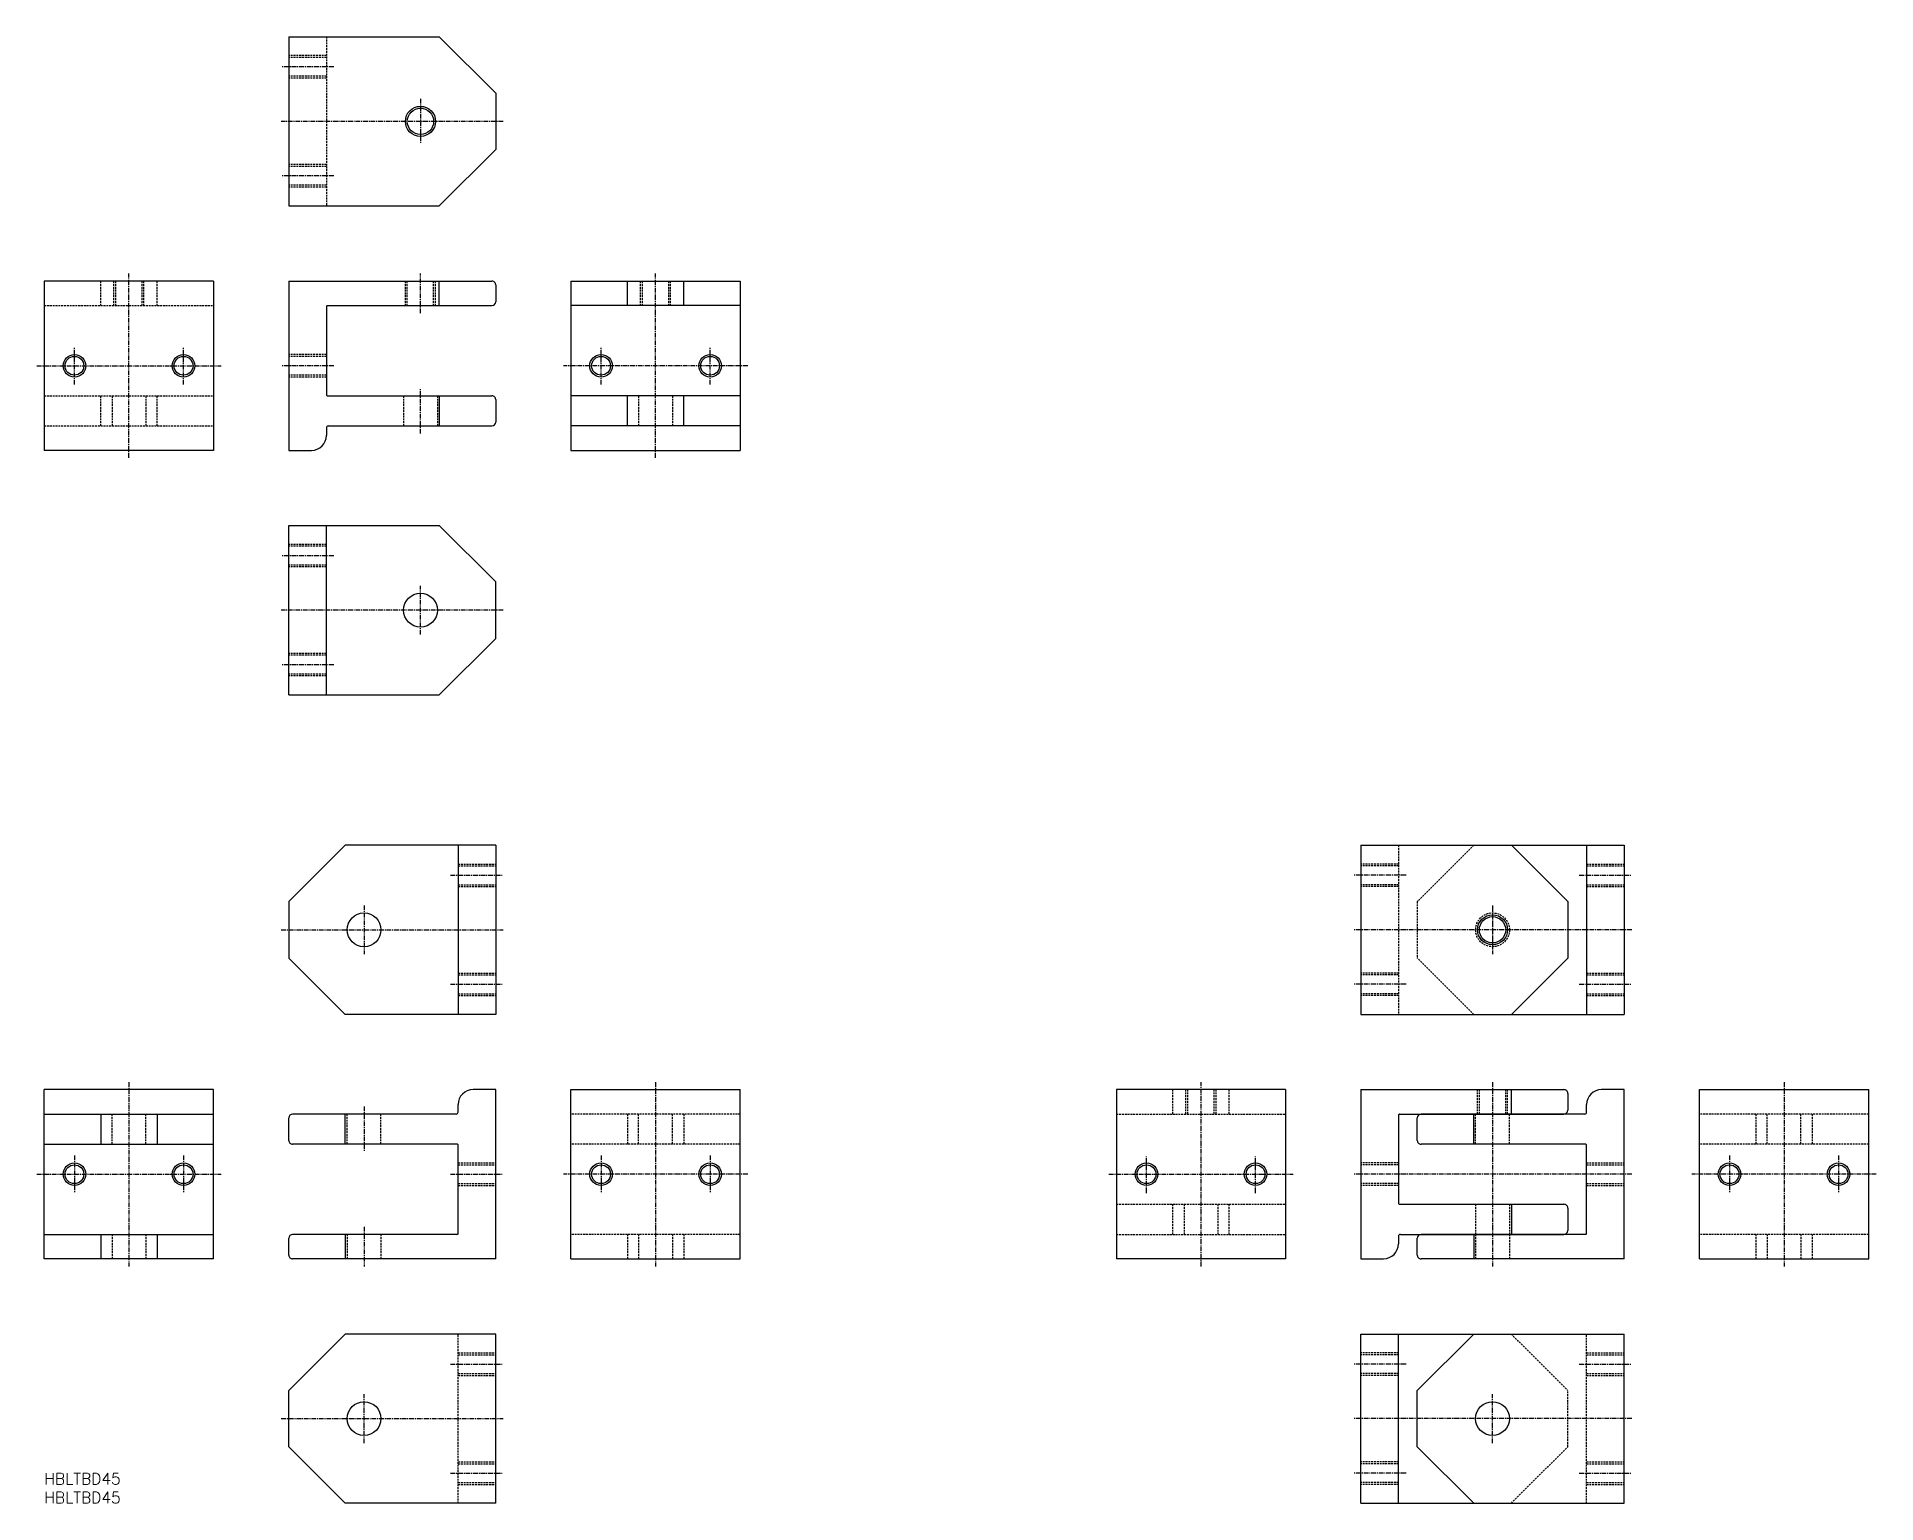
# Model space of a CAD drawing. Extents: x -2 to 487, y 0 to 390.
import ezdxf

# ---------------------------------------------------------------- set-up
doc = ezdxf.new("R2010")
doc.units = 0
doc.linetypes.add('CENTER', pattern=[2, 1.25, -0.25, 0.25, -0.25])
doc.linetypes.add('DASHED', pattern=[0.75, 0.5, -0.25])
doc.layers.get('0').update_dxf_attribs({"linetype": 'CONTINUOUS'})
doc.layers.add('CENTER', color=1, linetype='CENTER')
doc.styles.get("Standard").update_dxf_attribs({"font": 'txt.shx', "height": 3, "bigfont": 'bigfont.shx'})

msp = doc.modelspace()

# ---------------------------------------------------------------- linework, layer by layer
at = {"color": 7, "linetype": 'CONTINUOUS'}
for p, q in [((65, 390), (105, 390)), ((65, 390), (65, 345)), ((105, 390), (120, 375)), ((120, 375), (120, 360)), ((105, 345), (120, 360)), ((65, 345), (105, 345)), ((0, 325), (0, 280)), ((45, 325), (0, 325)), ((45, 325), (45, 280)), ((65, 325), (119, 325)), ((65, 325), (65, 280)), ((105, 318.5), (105, 325)), ((120, 324), (120, 319.5)), ((140, 325), (140, 280)), ((140, 325), (185, 325)), ((155, 318.5), (155, 325)), ((170, 318.5), (170, 325)), ((185, 325), (185, 280)), ((75, 318.200001), (75, 294.799999)), ((75.300048, 318.5), (119, 318.5)), ((185, 318.5), (140, 318.5)), ((75.300048, 294.5), (119, 294.5)), ((105, 294.5), (105, 286.5)), ((120, 293.5), (120, 287.5)), ((185, 294.5), (140, 294.5)), ((155, 286.5), (155, 294.5)), ((170, 286.5), (170, 294.5)), ((75, 285.999999), (75, 284)), ((75.5, 286.5), (119, 286.5)), ((185, 286.5), (140, 286.5)), ((45, 280), (0, 280)), ((65, 280), (71, 280)), ((140, 280), (185, 280)), ((65, 260), (105, 260)), ((65, 215), (65, 260)), ((75, 214.999997), (75, 260.000004)), ((105, 260), (120, 245)), ((120, 230), (120, 245)), ((105, 215), (120, 230)), ((65, 215), (105, 215)), ((80, 175), (65, 160)), ((120, 175), (80, 175)), ((110, 175.000003), (110, 129.999996)), ((120, 175), (120, 130)), ((350, 175), (420, 175)), ((350, 175), (350, 130)), ((390, 175), (405, 160)), ((410, 175.000003), (410, 129.999996)), ((420, 175), (420, 130)), ((65, 160), (65, 145)), ((405, 160), (405, 145)), ((80, 130), (65, 145)), ((390, 130), (405, 145)), ((120, 130), (80, 130)), ((350, 130), (420, 130)), ((0, 65), (0, 110)), ((45, 110), (0, 110)), ((45, 65), (45, 110)), ((120, 110), (114, 110)), ((120, 65), (120, 110)), ((140, 65), (140, 110)), ((140, 110), (185, 110)), ((185, 65), (185, 110)), ((285, 110), (285, 65)), ((330, 110), (285, 110)), ((330, 110), (330, 65)), ((350, 110), (404, 110)), ((350, 110), (350, 65)), ((390, 103.5), (390, 110)), ((405, 109), (405, 104.5)), ((420, 110), (414, 110)), ((420, 65), (420, 110)), ((440, 65), (440, 110)), ((440, 110), (485, 110)), ((485, 65), (485, 110)), ((0, 103.5), (45, 103.5)), ((15, 103.5), (15, 95.5)), ((30, 103.5), (30, 95.5)), ((109.5, 103.5), (66, 103.5)), ((80, 95.5), (80, 103.5)), ((110, 104.000001), (110, 106)), ((360, 103.200001), (360, 79.799999)), ((360.300048, 103.5), (404, 103.5)), ((409.5, 103.5), (366, 103.5)), ((380, 95.5), (380, 103.5)), ((410, 104.000001), (410, 106)), ((65, 96.5), (65, 102.5)), ((365, 96.5), (365, 102.5)), ((0, 95.5), (45, 95.5)), ((109.699952, 95.5), (66, 95.5)), ((110, 71.799999), (110, 95.200001)), ((409.699952, 95.5), (366, 95.5)), ((410, 71.799999), (410, 95.200001)), ((360.300048, 79.5), (404, 79.5)), ((390, 79.5), (390, 71.5)), ((405, 78.5), (405, 72.5)), ((0, 71.5), (45, 71.5)), ((15, 71.5), (15, 65)), ((30, 71.5), (30, 65)), ((65, 66), (65, 70.5)), ((109.699952, 71.5), (66, 71.5)), ((80, 71.5), (80, 65)), ((360, 70.999999), (360, 69)), ((360.5, 71.5), (404, 71.5)), ((365, 66), (365, 70.5)), ((409.699952, 71.5), (366, 71.5)), ((380, 71.5), (380, 65)), ((45, 65), (0, 65)), ((120, 65), (66, 65)), ((140, 65), (185, 65)), ((330, 65), (285, 65)), ((350, 65), (356, 65)), ((420, 65), (366, 65)), ((440, 65), (485, 65)), ((80, 45), (65, 30)), ((120, 45), (80, 45)), ((120, 0), (120, 45)), ((350, 45), (420, 45)), ((350, 0), (350, 45)), ((360, -0.000003), (360, 45.000004)), ((380, 45), (365, 30)), ((420, 0), (420, 45)), ((65, 15), (65, 30)), ((365, 15), (365, 30)), ((80, 0), (65, 15)), ((380, 0), (365, 15)), ((120, 0), (80, 0)), ((350, 0), (420, 0))]:
    msp.add_line(p, q, dxfattribs=at)
at = {"color": 3, "linetype": 'DASHED'}
for p, q in [((75, 390.000003), (75, 344.999996)), ((75, 385), (65, 385)), ((75, 384.5), (65, 384.5)), ((75, 379.5), (65, 379.5)), ((75, 379), (65, 379)), ((75, 356), (65, 356)), ((75, 355.5), (65, 355.5)), ((75, 350.5), (65, 350.5)), ((75, 350), (65, 350)), ((15, 318.5), (15, 325)), ((18.5, 318.5), (18.5, 325)), ((19, 318.5), (19, 325)), ((26, 318.5), (26, 325)), ((26.5, 318.5), (26.5, 325)), ((30, 318.5), (30, 325)), ((96, 318.5), (96, 325)), ((96.5, 318.5), (96.5, 325)), ((103.5, 318.5), (103.5, 325)), ((104, 318.5), (104, 325)), ((158.5, 318.5), (158.5, 325)), ((159, 318.5), (159, 325)), ((166, 318.5), (166, 325)), ((166.5, 318.5), (166.5, 325)), ((0, 318.5), (45, 318.5)), ((75, 305.5), (65, 305.5)), ((75, 305), (65, 305)), ((75, 300), (65, 300)), ((75, 299.5), (65, 299.5)), ((0, 294.5), (45, 294.5)), ((15, 286.5), (15, 294.5)), ((18, 294.5), (18, 286.5)), ((27, 294.5), (27, 286.5)), ((30, 286.5), (30, 294.5)), ((95.5, 294.5), (95.5, 286.5)), ((104.5, 294.5), (104.5, 286.5)), ((158, 294.5), (158, 286.5)), ((167, 294.5), (167, 286.5)), ((0, 286.5), (45, 286.5)), ((75, 255), (65, 255)), ((75, 254.5), (65, 254.5)), ((75, 249.5), (65, 249.5)), ((75, 249), (65, 249)), ((75, 226), (65, 226)), ((75, 225.5), (65, 225.5)), ((75, 220.5), (65, 220.5)), ((75, 220), (65, 220)), ((360, 175.000003), (360, 129.999996)), ((380, 175), (365, 160)), ((110, 170), (120, 170)), ((110, 169.5), (120, 169.5)), ((360, 170), (350, 170)), ((360, 169.5), (350, 169.5)), ((410, 170), (420, 170)), ((410, 169.5), (420, 169.5)), ((110, 164.5), (120, 164.5)), ((110, 164), (120, 164)), ((360, 164.5), (350, 164.5)), ((360, 164), (350, 164)), ((410, 164.5), (420, 164.5)), ((410, 164), (420, 164)), ((365, 160), (365, 145)), ((380, 130), (365, 145)), ((110, 141), (120, 141)), ((110, 140.5), (120, 140.5)), ((360, 141), (350, 141)), ((360, 140.5), (350, 140.5)), ((410, 141), (420, 141)), ((410, 140.5), (420, 140.5)), ((110, 135.5), (120, 135.5)), ((110, 135), (120, 135)), ((360, 135.5), (350, 135.5)), ((360, 135), (350, 135)), ((410, 135.5), (420, 135.5)), ((410, 135), (420, 135)), ((300, 103.5), (300, 110)), ((303.5, 103.5), (303.5, 110)), ((304, 103.5), (304, 110)), ((311, 103.5), (311, 110)), ((311.5, 103.5), (311.5, 110)), ((315, 103.5), (315, 110)), ((381, 103.5), (381, 110)), ((381.5, 103.5), (381.5, 110)), ((388.5, 103.5), (388.5, 110)), ((389, 103.5), (389, 110)), ((18, 95.5), (18, 103.5)), ((27, 95.5), (27, 103.5)), ((80.5, 95.5), (80.5, 103.5)), ((89.5, 95.5), (89.5, 103.5)), ((185, 103.5), (140, 103.5)), ((155, 103.5), (155, 95.5)), ((158, 95.5), (158, 103.5)), ((167, 95.5), (167, 103.5)), ((170, 103.5), (170, 95.5)), ((285, 103.5), (330, 103.5)), ((380.5, 95.5), (380.5, 103.5)), ((389.5, 95.5), (389.5, 103.5)), ((485, 103.5), (440, 103.5)), ((455, 103.5), (455, 95.5)), ((458, 95.5), (458, 103.5)), ((467, 95.5), (467, 103.5)), ((470, 103.5), (470, 95.5)), ((185, 95.5), (140, 95.5)), ((485, 95.5), (440, 95.5)), ((110, 90.5), (120, 90.5)), ((110, 90), (120, 90)), ((360, 90.5), (350, 90.5)), ((360, 90), (350, 90)), ((410, 90.5), (420, 90.5)), ((410, 90), (420, 90)), ((110, 85), (120, 85)), ((110, 84.5), (120, 84.5)), ((360, 85), (350, 85)), ((360, 84.5), (350, 84.5)), ((410, 85), (420, 85)), ((410, 84.5), (420, 84.5)), ((285, 79.5), (330, 79.5)), ((300, 71.5), (300, 79.5)), ((303, 79.5), (303, 71.5)), ((312, 79.5), (312, 71.5)), ((315, 71.5), (315, 79.5)), ((380.5, 79.5), (380.5, 71.5)), ((389.5, 79.5), (389.5, 71.5)), ((18, 71.5), (18, 65)), ((27, 71.5), (27, 65)), ((80.5, 71.5), (80.5, 65)), ((89.5, 71.5), (89.5, 65)), ((185, 71.5), (140, 71.5)), ((155, 71.5), (155, 65)), ((158, 71.5), (158, 65)), ((167, 71.5), (167, 65)), ((170, 71.5), (170, 65)), ((285, 71.5), (330, 71.5)), ((380.5, 71.5), (380.5, 65)), ((389.5, 71.5), (389.5, 65)), ((485, 71.5), (440, 71.5)), ((455, 71.5), (455, 65)), ((458, 71.5), (458, 65)), ((467, 71.5), (467, 65)), ((470, 71.5), (470, 65)), ((110, -0.000003), (110, 45.000004)), ((390, 45), (405, 30)), ((410, -0.000003), (410, 45.000004)), ((110, 40), (120, 40)), ((110, 39.5), (120, 39.5)), ((360, 40), (350, 40)), ((360, 39.5), (350, 39.5)), ((410, 40), (420, 40)), ((410, 39.5), (420, 39.5)), ((110, 34.5), (120, 34.5)), ((360, 34.5), (350, 34.5)), ((410, 34.5), (420, 34.5)), ((110, 34), (120, 34)), ((360, 34), (350, 34)), ((405, 15), (405, 30)), ((410, 34), (420, 34)), ((390, 0), (405, 15)), ((110, 11), (120, 11)), ((110, 10.5), (120, 10.5)), ((360, 11), (350, 11)), ((360, 10.5), (350, 10.5)), ((410, 11), (420, 11)), ((410, 10.5), (420, 10.5)), ((110, 5.5), (120, 5.5)), ((110, 5), (120, 5)), ((360, 5.5), (350, 5.5)), ((360, 5), (350, 5)), ((410, 5.5), (420, 5.5)), ((410, 5), (420, 5))]:
    msp.add_line(p, q, dxfattribs=at)
at = {"color": 3, "linetype": 'CONTINUOUS'}
for centre, radius in [((100, 367.5), 4), ((8, 302.5), 3), ((37, 302.5), 3), ((148, 302.5), 3), ((177, 302.5), 3), ((385, 152.5), 4), ((8, 87.5), 3), ((37, 87.5), 3), ((148, 87.5), 3), ((177, 87.5), 3), ((293, 87.5), 3), ((322, 87.5), 3), ((448, 87.5), 3), ((477, 87.5), 3)]:
    msp.add_circle(centre, radius, dxfattribs=at)
at = {"color": 7, "linetype": 'CONTINUOUS'}
for centre, radius in [((100, 367.5), 3.5), ((8, 302.5), 2.5), ((37, 302.5), 2.5), ((148, 302.5), 2.5), ((177, 302.5), 2.5), ((100, 237.5), 4.5), ((85, 152.5), 4.5), ((385, 152.5), 3.5), ((8, 87.5), 2.5), ((37, 87.5), 2.5), ((148, 87.5), 2.5), ((177, 87.5), 2.5), ((293, 87.5), 2.5), ((322, 87.5), 2.5), ((448, 87.5), 2.5), ((477, 87.5), 2.5), ((85, 22.5), 4.5), ((385, 22.5), 4.5)]:
    msp.add_circle(centre, radius, dxfattribs=at)
at = {"color": 3, "linetype": 'DASHED'}
msp.add_circle((385, 152.5), 4.5, dxfattribs=at)
at = {"color": 7, "linetype": 'CONTINUOUS'}
for centre, radius, start, end in [((119, 324), 1, 0, 90.000003), ((75.300048, 318.200001), 0.3, 90.000003, 180.00001), ((119, 319.5), 1, 270, 0), ((75.300048, 294.799999), 0.3, 179.99999, 270), ((119, 293.5), 1, 0, 90.000003), ((71, 284), 4, 270, 0), ((75.5, 285.999999), 0.5, 90.000003, 180.00001), ((119, 287.5), 1, 270, 0), ((114, 106), 4, 90, 180), ((404, 109), 1, 0, 90.000003), ((414, 106), 4, 90, 180), ((66, 102.5), 1, 90, 180), ((109.5, 104.000001), 0.5, 270.000003, 0.00001), ((360.300048, 103.200001), 0.3, 90.000003, 180.00001), ((366, 102.5), 1, 90, 180), ((404, 104.5), 1, 270, 0), ((409.5, 104.000001), 0.5, 270.000003, 0.00001), ((66, 96.5), 1, 180, 270.000003), ((109.699952, 95.200001), 0.3, 359.99999, 90), ((366, 96.5), 1, 180, 270.000003), ((409.699952, 95.200001), 0.3, 359.99999, 90), ((360.300048, 79.799999), 0.3, 179.99999, 270), ((404, 78.5), 1, 0, 90.000003), ((66, 70.5), 1, 90, 180), ((109.699952, 71.799999), 0.3, 270.000003, 0.00001), ((356, 69), 4, 270, 0), ((360.5, 70.999999), 0.5, 90.000003, 180.00001), ((366, 70.5), 1, 90, 180), ((404, 72.5), 1, 270, 0), ((409.699952, 71.799999), 0.3, 270.000003, 0.00001), ((66, 66), 1, 180, 270.000003), ((366, 66), 1, 180, 270.000003)]:
    msp.add_arc(centre, radius, start, end, dxfattribs=at)
at = {"layer": 'CENTER', "color": 1, "linetype": 'CENTER'}
for p, q in [((77, 382), (63, 382)), ((100, 373.5), (100, 361.5)), ((122, 367.5), (63, 367.5)), ((77, 353), (63, 353)), ((22.5, 278), (22.5, 327)), ((100, 316.5), (100, 327)), ((162.5, 278), (162.5, 327)), ((8, 297.5), (8, 307.5)), ((37, 297.5), (37, 307.5)), ((148, 297.5), (148, 307.5)), ((177, 297.5), (177, 307.5)), ((-2, 302.5), (47, 302.5)), ((77, 302.5), (63, 302.5)), ((187, 302.5), (138, 302.5)), ((100, 284.5), (100, 296.5)), ((77, 252), (63, 252)), ((100, 231), (100, 244)), ((122, 237.5), (63, 237.5)), ((77, 223), (63, 223)), ((108, 167), (122, 167)), ((362, 167), (348, 167)), ((408, 167), (422, 167)), ((85, 159), (85, 146)), ((385, 159), (385, 146)), ((385, 158.5), (385, 146.5)), ((63, 152.5), (122, 152.5)), ((422, 152.5), (348, 152.5)), ((108, 138), (122, 138)), ((362, 138), (348, 138)), ((408, 138), (422, 138)), ((22.5, 112), (22.5, 63)), ((162.5, 112), (162.5, 63)), ((307.5, 63), (307.5, 112)), ((385, 112), (385, 63)), ((462.5, 112), (462.5, 63)), ((85, 105.5), (85, 93.5)), ((8, 92.5), (8, 82.5)), ((37, 92.5), (37, 82.5)), ((148, 92.5), (148, 82.5)), ((177, 92.5), (177, 82.5)), ((293, 82.5), (293, 92.5)), ((322, 82.5), (322, 92.5)), ((448, 92.5), (448, 82.5)), ((477, 92.5), (477, 82.5)), ((-2, 87.5), (47, 87.5)), ((108, 87.5), (122, 87.5)), ((187, 87.5), (138, 87.5)), ((283, 87.5), (332, 87.5)), ((422, 87.5), (348, 87.5)), ((487, 87.5), (438, 87.5)), ((85, 73.5), (85, 63)), ((108, 37), (122, 37)), ((362, 37), (348, 37)), ((408, 37), (422, 37)), ((85, 16), (85, 29)), ((385, 16), (385, 29)), ((385, 16), (385, 29)), ((63, 22.5), (122, 22.5)), ((422, 22.5), (348, 22.5)), ((108, 8), (122, 8)), ((362, 8), (348, 8)), ((408, 8), (422, 8))]:
    msp.add_line(p, q, dxfattribs=at)

# ---------------------------------------------------------------- texts
at = {"color": 7, "linetype": 'CONTINUOUS'}
for p in [(0, 5), (0, 0)]:
    msp.add_text('HBLTBD45', height=3, dxfattribs=at).set_placement(p)

doc.saveas('drawing.dxf')
